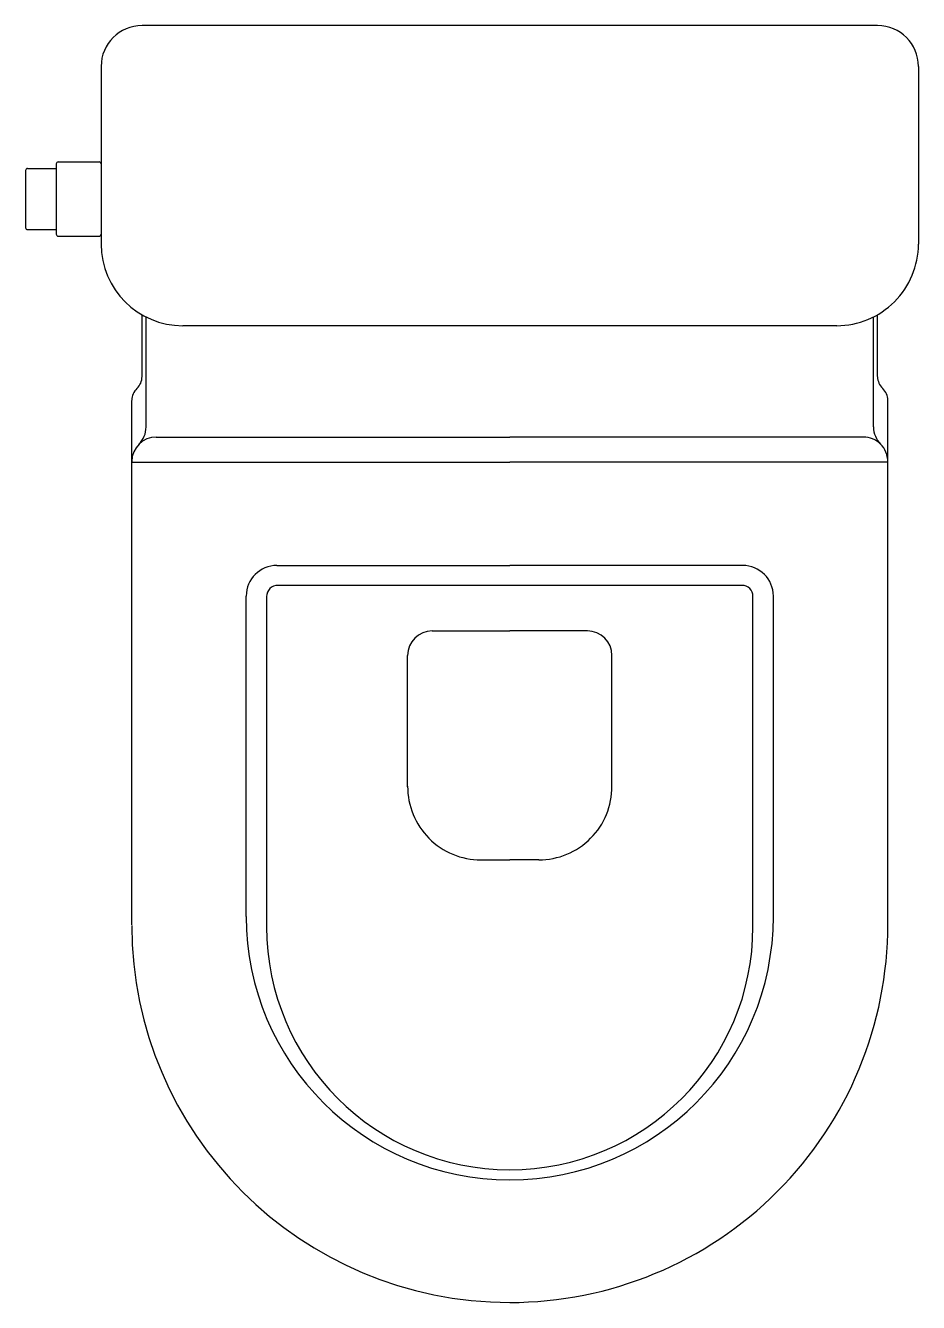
# Model space of a CAD drawing. Extents: x 2010 to 2447, y 1123 to 1748.
import ezdxf

# ---------------------------------------------------------------- set-up
doc = ezdxf.new("R2010")
doc.units = 0
doc.header["$LTSCALE"] = 50
doc.layers.add('FINA', color=6, linetype='CONTINUOUS')
doc.layers.add('GROSSA', color=3, linetype='CONTINUOUS')

msp = doc.modelspace()

# ---------------------------------------------------------------- linework, layer by layer
at = {"layer": 'FINA', "color": 0, "linetype": 'CONTINUOUS'}
for p, q in [((2068.58, 1551.3), (2068.58, 1605.16)), ((2424.58, 1551.3), (2424.58, 1605.16)), ((2073.58, 1546.36), (2246.58, 1546.36)), ((2419.58, 1546.36), (2246.58, 1546.36)), ((2061.59, 1534.03), (2246.58, 1534.03)), ((2431.58, 1534.03), (2246.58, 1534.03)), ((2132.58, 1483.46), (2246.58, 1483.46)), ((2360.58, 1483.46), (2246.58, 1483.46)), ((2117.58, 1311.51), (2117.58, 1468.46)), ((2375.58, 1311.51), (2375.58, 1468.46)), ((2208.64, 1451.42), (2246.58, 1451.42)), ((2284.53, 1451.42), (2246.58, 1451.42)), ((2196.58, 1375.11), (2196.58, 1439.37)), ((2296.58, 1375.11), (2296.58, 1439.37)), ((2232.44, 1339.26), (2246.58, 1339.26)), ((2260.73, 1339.26), (2246.58, 1339.26))]:
    msp.add_line(p, q, dxfattribs=at)
for centre, radius, start, end in [((2056.58, 1551.3), 12, 315.09931, 360), ((2436.58, 1551.3), 12, 180.15764, 224.89967), ((2073.58, 1534.36), 12, 89.99994, 179.743), ((2419.58, 1534.36), 12, 359.9997, 90.0003), ((2132.58, 1468.46), 15, 90.00002, 179.99998), ((2360.58, 1468.46), 15, 0.00002, 89.99998), ((2208.64, 1439.37), 12.05, 90.00682, 180), ((2284.53, 1439.37), 12.05, 360, 89.99335), ((2232.44, 1375.11), 35.85, 179.60665, 270.00319), ((2260.73, 1375.11), 35.85, 269.99673, 0.36417), ((2246.59, 1311.51), 129, 180, 269.99898), ((2246.58, 1311.51), 129, 270.001, 0)]:
    msp.add_arc(centre, radius, start, end, dxfattribs=at)
at = {"layer": 'GROSSA', "color": 0, "linetype": 'CONTINUOUS'}
for p, q in [((2426.58, 1747.88), (2066.58, 1747.88)), ((2046.58, 1727.88), (2046.58, 1640.88)), ((2446.58, 1727.88), (2446.58, 1640.88)), ((2009.58, 1676.91), (2009.58, 1648.91)), ((2010.58, 1677.91), (2024.58, 1677.91)), ((2024.58, 1680.11), (2024.58, 1645.72)), ((2025.58, 1681.11), (2045.58, 1681.11)), ((2010.58, 1647.91), (2024.58, 1647.91)), ((2025.58, 1644.72), (2045.58, 1644.72)), ((2066.58, 1575.93), (2066.58, 1606.24)), ((2426.58, 1575.93), (2426.58, 1606.24)), ((2406.58, 1600.88), (2086.58, 1600.88)), ((2061.58, 1307.51), (2061.58, 1564.31)), ((2431.58, 1307.51), (2431.58, 1564.31)), ((2132.58, 1483.46), (2246.58, 1483.46)), ((2360.58, 1483.46), (2246.58, 1483.46)), ((2360.12, 1473.72), (2133.09, 1473.72)), ((2127.58, 1468.21), (2127.58, 1306.51)), ((2365.58, 1306.51), (2365.58, 1468.25))]:
    msp.add_line(p, q, dxfattribs=at)
for centre, radius, start, end in [((2066.58, 1727.88), 20, 90.00035, 179.99965), ((2426.58, 1727.88), 20, 0, 89.99979), ((2010.58, 1676.91), 1, 89.98463, 180.89024), ((2025.58, 1680.11), 1, 89.98463, 180.89024), ((2045.58, 1680.11), 1, 359.10976, 90.01537), ((2010.58, 1648.91), 1, 180.00133, 269.99867), ((2025.58, 1645.72), 1, 180.00133, 269.99867), ((2045.58, 1645.72), 1, 270.00133, 359.99867), ((2086.58, 1640.88), 40, 180.14076, 270.00007), ((2406.58, 1640.88), 40, 269.99986, 0.00014), ((2069.58, 1564.31), 8, 133.42992, 179.46132), ((2058.58, 1575.93), 8, 313.43168, 360), ((2434.58, 1575.93), 8, 180.37011, 226.56686), ((2423.59, 1564.31), 8, 0.38141, 46.57153), ((2133.09, 1468.21), 5.51, 89.99977, 180.00023), ((2360.12, 1468.25), 5.47, 0, 89.99946), ((2246.58, 1307.51), 185, 180.11337, 270.00021), ((2246.59, 1307.51), 185, 269.99977, 0.09256), ((2246.58, 1306.51), 119, 180, 0)]:
    msp.add_arc(centre, radius, start, end, dxfattribs=at)

doc.saveas('drawing.dxf')
